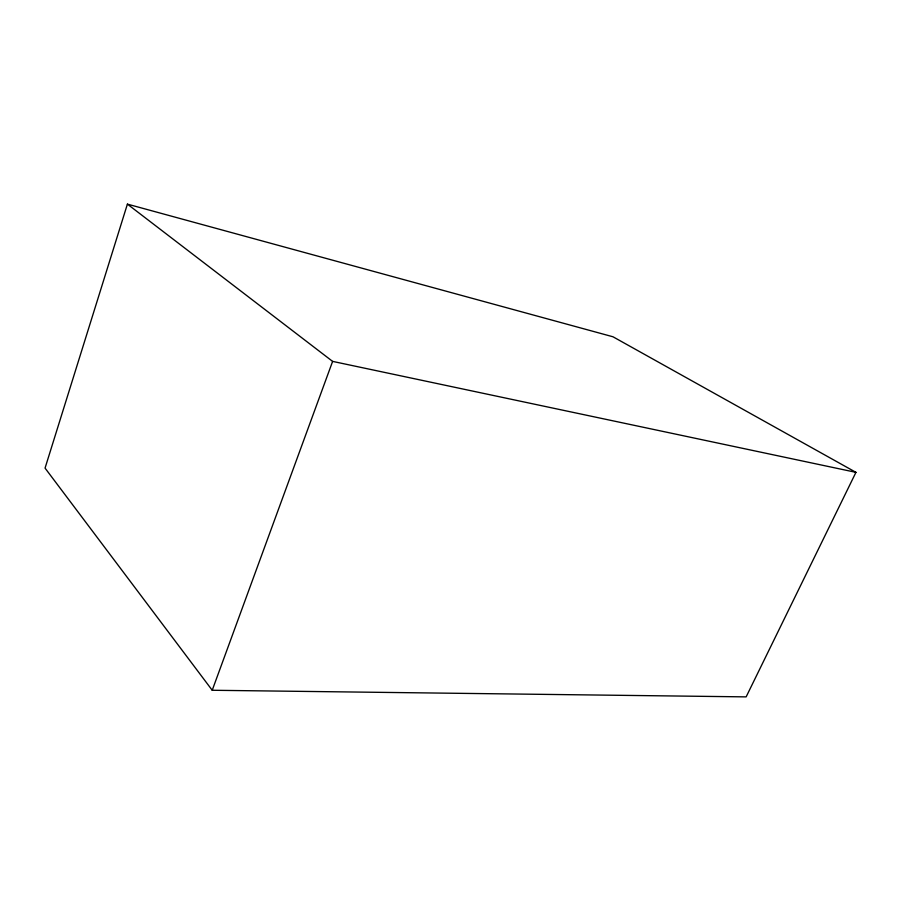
<?xml version="1.0" encoding="UTF-8"?>
<svg xmlns="http://www.w3.org/2000/svg" width="901" height="901" viewBox="0 0 901 901"><rect width="100%" height="100%" fill="white"/><g stroke="black" fill="none" stroke-linecap="round" stroke-linejoin="round"><path stroke-width="1.35" d="M127.401 204.122L45.05 468.115L212.219 690.267L746.141 696.878L855.95 472.349L612.995 336.783L127.401 204.122L332.615 361.391L855.95 472.349M212.219 690.267L332.615 361.391"/></g></svg>
